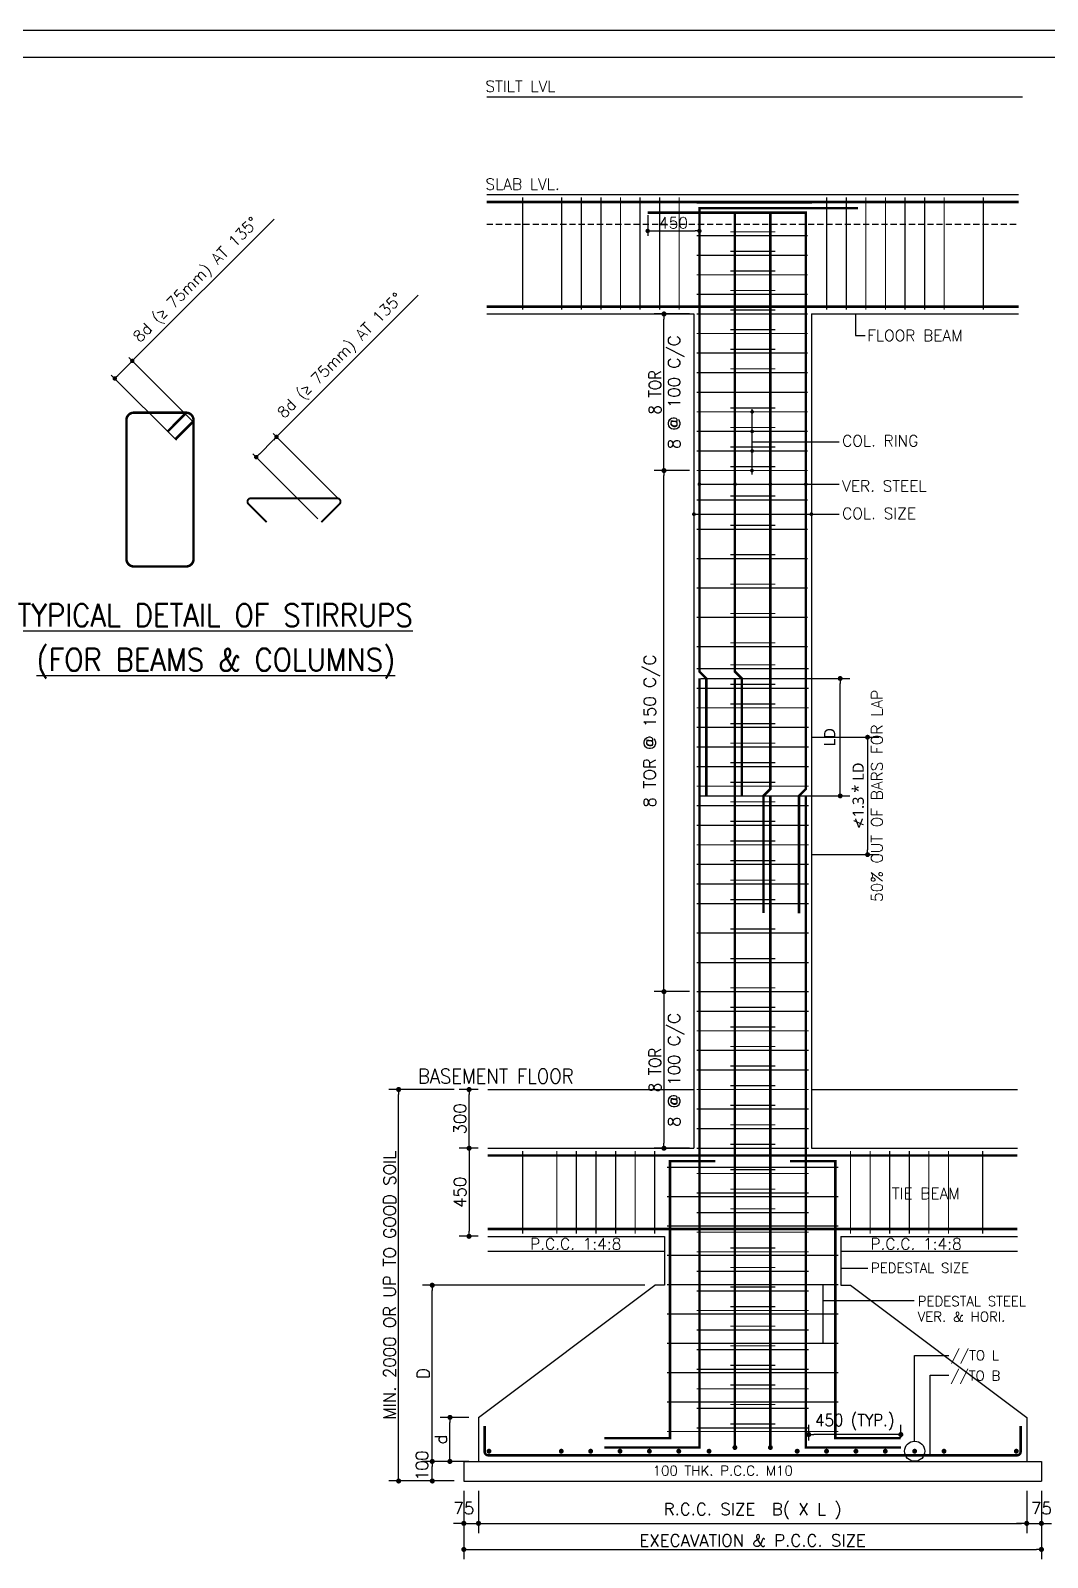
# Model space of a CAD drawing. Extents: x -200722 to 834823, y -494970 to 88783.
# Drawn here: x 493841 to 514616, y -149447 to -118243 of the extents above; entities that cross this region are included whole.
import ezdxf

# ---------------------------------------------------------------- set-up
doc = ezdxf.new("R2010")
doc.units = 0
doc.header["$LTSCALE"] = 100
doc.header["$MEASUREMENT"] = 0
doc.header["$PDMODE"] = 34
doc.linetypes.add('HIDDEN', pattern=[0.375, 0.25, -0.125])
doc.layers.get('0').update_dxf_attribs({"linetype": 'CONTINUOUS'})
doc.layers.get('DEFPOINTS').update_dxf_attribs({"linetype": 'CONTINUOUS'})
for name, color, linetype in [('2', 1, 'CONTINUOUS'), ('5', 4, 'CONTINUOUS'), ('BEAM', 4, 'CONTINUOUS'), ('COL', 150, 'CONTINUOUS'), ('DIM', 3, 'CONTINUOUS'), ('DIM-230', 40, 'CONTINUOUS'), ('DIM01', 3, 'CONTINUOUS'), ('FOOTING DIM', 4, 'CONTINUOUS'), ('STEEL', 6, 'CONTINUOUS'), ('TEXT', 2, 'CONTINUOUS')]:
    doc.layers.add(name, color=color, linetype=linetype)
doc.layers.add('9_PRINT BOUNDARY_NON PRINT', color=32, linetype='CONTINUOUS', plot=False)
doc.layers.add('9_TITLE TEXT', color=7, linetype='CONTINUOUS', lineweight=20)
doc.styles.add('ROMANS', font='romans.shx')
doc.styles.get("Standard").update_dxf_attribs({"font": 'simplex.shx'})
doc.dimstyles.new('01 S.K', dxfattribs={"dimtxt": 230, "dimasz": 100, "dimexe": 200, "dimexo": 100, "dimgap": 50, "dimtad": 1, "dimdec": 0, "dimzin": 0, "dimdsep": 46, "dimtxsty": 'Standard', "dimblk": 'DOT', "dimcen": 0.09, "dimclrd": 4, "dimclre": 4, "dimclrt": 4, "dimadec": 0, "dimazin": 0, "dimtfac": 1, "dimtdec": 0, "dimtofl": 0, "dimtmove": 0, "dimatfit": 3, "dimfxl": 2, "dimtolj": 1, "dimtzin": 0, "dimarcsym": 1})
doc.dimstyles.new('01N', dxfattribs={"dimtxt": 230, "dimasz": 100, "dimexe": 100, "dimexo": 50, "dimgap": 50, "dimtad": 1, "dimdec": 0, "dimzin": 0, "dimdsep": 46, "dimtxsty": 'Standard', "dimblk": 'DOT', "dimcen": 0.09, "dimclrd": 256, "dimclre": 256, "dimclrt": 256, "dimadec": 0, "dimazin": 0, "dimtfac": 1, "dimtdec": 0, "dimtofl": 0, "dimtmove": 0, "dimatfit": 3, "dimfxl": 0.18, "dimtolj": 1, "dimtzin": 0, "dimarcsym": 0})
doc.dimstyles.new('STANDARD$0', dxfattribs={"dimtxt": 2.5, "dimasz": 2.5, "dimexe": 2, "dimexo": 0.7, "dimgap": 0.9, "dimtad": 1, "dimdec": 0, "dimdsep": 46, "dimtxsty": 'ROMANS', "dimcen": 0.09, "dimclrd": 4, "dimclre": 4, "dimclrt": 3, "dimadec": 0, "dimazin": 0, "dimtfac": 1, "dimtdec": 0, "dimtmove": 0, "dimatfit": 3, "dimfxl": 1, "dimtolj": 1, "dimtzin": 0, "dimarcsym": 0})
doc.dimstyles.new('T.230 S.K', dxfattribs={"dimtxt": 200, "dimasz": 90, "dimexe": 100, "dimexo": 100, "dimgap": 50, "dimtad": 1, "dimdec": 0, "dimzin": 0, "dimdsep": 46, "dimtxsty": 'Standard', "dimblk": 'DOT', "dimcen": 0.09, "dimclrd": 256, "dimclre": 256, "dimclrt": 3, "dimadec": 0, "dimazin": 0, "dimtfac": 1, "dimtdec": 0, "dimtofl": 0, "dimtmove": 0, "dimatfit": 3, "dimfxl": 2, "dimtolj": 1, "dimtzin": 0, "dimarcsym": 1})

# ---------------------------------------------------------------- blocks, each defined once
blk = doc.blocks.new('_DOT')
at = {"color": 0, "linetype": 'ByBlock'}
blk.add_line((-0.5, 0), (-1, 0), dxfattribs=at)
at = {"color": 0, "linetype": 'ByBlock', "const_width": 0.5}
blk.add_lwpolyline([(-0.25, 0, 1), (0.25, 0, 1)], format="xyb", close=True, dxfattribs=at)
blk = doc.blocks.new('*D1091')
at = {"layer": 'DEFPOINTS', "color": 0, "lineweight": -3, "ltscale": 10, "transparency": 16777216}
for p in [(495920, -124995), (497250, -126326), (496892, -126684)]:
    blk.add_point(p, dxfattribs=at)
at = {"layer": 'DIM-230', "lineweight": -2, "ltscale": 10, "transparency": 16777216}
for p, q in [((495920, -124995), (498816, -122099)), ((495625, -125290), (495856, -125059)), ((497180, -126255), (495849, -124924)), ((496821, -126613), (495491, -125283))]:
    blk.add_line(p, q, dxfattribs=at)
at = {"layer": 'DIM-230', "lineweight": -2, "ltscale": 10, "transparency": 16777216, "xscale": 90, "yscale": 90, "zscale": 90}
for p, rotation in [((495920, -124995), 44.99559142812524), ((495562, -125353), 224.9955914281253)]:
    blk.add_blockref('_DOT', p, dxfattribs=dict(at, rotation=rotation))
at = {"layer": 'DIM-230', "color": 3, "lineweight": -3, "ltscale": 10, "transparency": 16777216, "insert": (497241, -123356), "char_height": 230, "attachment_point": 5, "rotation": 44.9956}
blk.add_mtext('\\A1;8d ({\\fSymbol|b0|i0|c2|p18;\\W0.8;³} 75mm) AT 135%%D', dxfattribs=at)
blk = doc.blocks.new('*D1092')
at = {"layer": 'DEFPOINTS', "color": 0, "lineweight": -3, "ltscale": 10, "transparency": 16777216}
for p in [(498866, -126547), (500196, -127877), (499783, -128291)]:
    blk.add_point(p, dxfattribs=at)
at = {"layer": 'DIM-230', "lineweight": -2, "ltscale": 10, "transparency": 16777216}
for p, q in [((498866, -126547), (501763, -123651)), ((498516, -126897), (498802, -126610)), ((500126, -127806), (498795, -126476)), ((499712, -128220), (498382, -126890))]:
    blk.add_line(p, q, dxfattribs=at)
at = {"layer": 'DIM-230', "lineweight": -2, "ltscale": 10, "transparency": 16777216, "xscale": 90, "yscale": 90, "zscale": 90}
for p, rotation in [((498866, -126547), 44.99559142812328), ((498452, -126960), 224.9955914281233)]:
    blk.add_blockref('_DOT', p, dxfattribs=dict(at, rotation=rotation))
at = {"layer": 'DIM-230', "color": 3, "lineweight": -3, "ltscale": 10, "transparency": 16777216, "insert": (500187, -124907), "char_height": 230, "attachment_point": 5, "rotation": 44.9956}
blk.add_mtext('\\A1;8d ({\\fSymbol|b0|i0|c2|p18;\\W0.8;³} 75mm) AT 135%%D', dxfattribs=at)
blk = doc.blocks.new('DOT')
at = {"color": 0, "linetype": 'ByBlock'}
blk.add_line((-0.5, 0), (-1, 0), dxfattribs=at)
at = {"color": 0, "linetype": 'ByBlock', "const_width": 0.5}
blk.add_lwpolyline([(-0.25, 0, 1), (0.25, 0, 1)], format="xyb", close=True, dxfattribs=at)
blk = doc.blocks.new('*D1286')
at = {"layer": 'BEAM', "color": 0, "lineweight": -2, "transparency": 16777216}
for p, q in [((502693, -148084), (502693, -149483)), ((514493, -148084), (514493, -149483)), ((502797, -149283), (514389, -149283))]:
    blk.add_line(p, q, dxfattribs=at)
at = {"layer": 'DEFPOINTS', "color": 0, "transparency": 16777216}
for p in [(502693, -147884), (514493, -147884), (514493, -149283)]:
    blk.add_point(p, dxfattribs=at)
at = {"layer": 'BEAM', "color": 0, "lineweight": -2, "transparency": 16777216, "xscale": 104, "yscale": 104, "zscale": 104, "rotation": 180}
blk.add_blockref('DOT', (502693, -149283), dxfattribs=at)
at = {"layer": 'BEAM', "color": 0, "lineweight": -2, "transparency": 16777216, "xscale": 104, "yscale": 104, "zscale": 104}
blk.add_blockref('DOT', (514493, -149283), dxfattribs=at)
at = {"layer": 'BEAM', "color": 0, "transparency": 16777216, "insert": (508593, -149099), "char_height": 248, "attachment_point": 5}
blk.add_mtext('\\A1;{\\W1;EXECAVATION & P.C.C. SIZE}', dxfattribs=at)
blk = doc.blocks.new('*D1287')
at = {"layer": 'BEAM', "color": 0, "lineweight": -2, "transparency": 16777216}
for p, q in [((502993, -148084), (502993, -148950)), ((514193, -148084), (514193, -148950)), ((503097, -148750), (514089, -148750))]:
    blk.add_line(p, q, dxfattribs=at)
at = {"layer": 'DEFPOINTS', "color": 0, "transparency": 16777216}
for p in [(502993, -147884), (514193, -147884), (514193, -148750)]:
    blk.add_point(p, dxfattribs=at)
at = {"layer": 'BEAM', "color": 0, "lineweight": -2, "transparency": 16777216, "xscale": 104, "yscale": 104, "zscale": 104, "rotation": 180}
blk.add_blockref('DOT', (502993, -148750), dxfattribs=at)
at = {"layer": 'BEAM', "color": 0, "lineweight": -2, "transparency": 16777216, "xscale": 104, "yscale": 104, "zscale": 104}
blk.add_blockref('DOT', (514193, -148750), dxfattribs=at)
at = {"layer": 'BEAM', "color": 0, "transparency": 16777216, "insert": (508593, -148501), "char_height": 248, "attachment_point": 5}
blk.add_mtext('\\A1;{\\W1;R.C.C. SIZE  B( X L )}', dxfattribs=at)
blk = doc.blocks.new('*D1288')
at = {"layer": 'BEAM', "color": 0, "lineweight": -2, "transparency": 16777216}
for p, q in [((502693, -148084), (502693, -148950)), ((502993, -148084), (502993, -148950)), ((502589, -148750), (502485, -148750)), ((502693, -148750), (502993, -148750)), ((503097, -148750), (503201, -148750))]:
    blk.add_line(p, q, dxfattribs=at)
at = {"layer": 'DEFPOINTS', "color": 0, "transparency": 16777216}
for p in [(502693, -147884), (502993, -147884), (502993, -148750)]:
    blk.add_point(p, dxfattribs=at)
at = {"layer": 'BEAM', "color": 0, "lineweight": -2, "transparency": 16777216, "xscale": 104, "yscale": 104, "zscale": 104}
blk.add_blockref('DOT', (502693, -148750), dxfattribs=at)
at = {"layer": 'BEAM', "color": 0, "lineweight": -2, "transparency": 16777216, "xscale": 104, "yscale": 104, "zscale": 104, "rotation": 180}
blk.add_blockref('DOT', (502993, -148750), dxfattribs=at)
at = {"layer": 'BEAM', "color": 0, "transparency": 16777216, "insert": (502693, -148441), "char_height": 248, "attachment_point": 5}
blk.add_mtext('\\A1;{\\W1;75}', dxfattribs=at)
blk = doc.blocks.new('*D1289')
at = {"layer": 'BEAM', "color": 0, "lineweight": -2, "transparency": 16777216}
for p, q in [((506393, -143884), (501848, -143884)), ((502048, -147380), (502048, -143988)), ((502493, -147484), (501848, -147484))]:
    blk.add_line(p, q, dxfattribs=at)
at = {"layer": 'DEFPOINTS', "color": 0, "transparency": 16777216}
for p in [(502048, -143884), (506593, -143884), (502693, -147484)]:
    blk.add_point(p, dxfattribs=at)
at = {"layer": 'BEAM', "color": 0, "lineweight": -2, "transparency": 16777216, "xscale": 104, "yscale": 104, "zscale": 104}
for p, rotation in [((502048, -143884), 90), ((502048, -147484), 270)]:
    blk.add_blockref('DOT', p, dxfattribs=dict(at, rotation=rotation))
at = {"layer": 'BEAM', "color": 0, "transparency": 16777216, "insert": (501864, -145684), "char_height": 248, "attachment_point": 5, "rotation": 90}
blk.add_mtext('\\A1;{\\W1;D}', dxfattribs=at)
blk = doc.blocks.new('*D1290')
at = {"layer": 'BEAM', "color": 0, "lineweight": -2, "transparency": 16777216}
for p, q in [((509738, -147059), (509738, -146735)), ((511517, -146935), (509842, -146935)), ((511621, -147000), (511621, -146735))]:
    blk.add_line(p, q, dxfattribs=at)
at = {"layer": 'DEFPOINTS', "color": 0, "transparency": 16777216}
for p in [(509738, -146935), (509738, -147259), (511621, -147200)]:
    blk.add_point(p, dxfattribs=at)
at = {"layer": 'BEAM', "color": 0, "lineweight": -2, "transparency": 16777216, "xscale": 104, "yscale": 104, "zscale": 104, "rotation": 180}
blk.add_blockref('DOT', (509738, -146935), dxfattribs=at)
at = {"layer": 'BEAM', "color": 0, "lineweight": -2, "transparency": 16777216, "xscale": 104, "yscale": 104, "zscale": 104}
blk.add_blockref('DOT', (511621, -146935), dxfattribs=at)
at = {"layer": 'BEAM', "color": 0, "transparency": 16777216, "insert": (510679, -146682), "char_height": 248, "attachment_point": 5}
blk.add_mtext('\\A1;{\\W0.9;450 (TYP.)}', dxfattribs=at)
blk = doc.blocks.new('*D1291')
at = {"layer": 'BEAM', "color": 0, "lineweight": -2, "transparency": 16777216}
for p, q in [((502493, -147484), (501848, -147484)), ((502048, -147780), (502048, -147588)), ((502493, -147884), (501848, -147884))]:
    blk.add_line(p, q, dxfattribs=at)
at = {"layer": 'DEFPOINTS', "color": 0, "transparency": 16777216}
for p in [(502048, -147484), (502693, -147484), (502693, -147884)]:
    blk.add_point(p, dxfattribs=at)
at = {"layer": 'BEAM', "color": 0, "lineweight": -2, "transparency": 16777216, "xscale": 104, "yscale": 104, "zscale": 104}
for p, rotation in [((502048, -147484), 90), ((502048, -147884), 270)]:
    blk.add_blockref('DOT', p, dxfattribs=dict(at, rotation=rotation))
at = {"layer": 'BEAM', "color": 0, "transparency": 16777216, "insert": (501837, -147574), "char_height": 248, "attachment_point": 5, "rotation": 90}
blk.add_mtext('\\A1;{\\W1;\\T0.95;100}', dxfattribs=at)
blk = doc.blocks.new('*D1292')
at = {"layer": 'BEAM', "color": 0, "lineweight": -2, "transparency": 16777216}
for p, q in [((514193, -148084), (514193, -148950)), ((514493, -148084), (514493, -148950)), ((514089, -148750), (513985, -148750)), ((514193, -148750), (514493, -148750)), ((514597, -148750), (514701, -148750))]:
    blk.add_line(p, q, dxfattribs=at)
at = {"layer": 'DEFPOINTS', "color": 0, "transparency": 16777216}
for p in [(514193, -147884), (514493, -147884), (514493, -148750)]:
    blk.add_point(p, dxfattribs=at)
at = {"layer": 'BEAM', "color": 0, "lineweight": -2, "transparency": 16777216, "xscale": 104, "yscale": 104, "zscale": 104}
blk.add_blockref('DOT', (514193, -148750), dxfattribs=at)
at = {"layer": 'BEAM', "color": 0, "lineweight": -2, "transparency": 16777216, "xscale": 104, "yscale": 104, "zscale": 104, "rotation": 180}
blk.add_blockref('DOT', (514493, -148750), dxfattribs=at)
at = {"layer": 'BEAM', "color": 0, "transparency": 16777216, "insert": (514493, -148441), "char_height": 248, "attachment_point": 5}
blk.add_mtext('\\A1;{\\W1;75}', dxfattribs=at)
blk = doc.blocks.new('*D1293')
at = {"layer": 'BEAM', "color": 0, "lineweight": -2, "transparency": 16777216}
for p, q in [((502493, -139884), (501161, -139884)), ((501361, -147780), (501361, -139988)), ((502493, -147884), (501161, -147884))]:
    blk.add_line(p, q, dxfattribs=at)
at = {"layer": 'DEFPOINTS', "color": 0, "transparency": 16777216}
for p in [(501361, -139884), (502693, -139884), (502693, -147884)]:
    blk.add_point(p, dxfattribs=at)
at = {"layer": 'BEAM', "color": 0, "lineweight": -2, "transparency": 16777216, "xscale": 104, "yscale": 104, "zscale": 104}
for p, rotation in [((501361, -139884), 90), ((501361, -147884), 270)]:
    blk.add_blockref('DOT', p, dxfattribs=dict(at, rotation=rotation))
at = {"layer": 'BEAM', "color": 0, "transparency": 16777216, "insert": (501177, -143884), "char_height": 248, "attachment_point": 5, "rotation": 90}
blk.add_mtext('\\A1;{\\W1;MIN. 2000 OR UP TO GOOD SOIL}', dxfattribs=at)
blk = doc.blocks.new('*D1294')
at = {"layer": 'BEAM', "color": 0, "lineweight": -2, "transparency": 16777216}
for p, q in [((502793, -146584), (502209, -146584)), ((502409, -147380), (502409, -146688)), ((502793, -147484), (502209, -147484))]:
    blk.add_line(p, q, dxfattribs=at)
at = {"layer": 'DEFPOINTS', "color": 0, "transparency": 16777216}
for p in [(502409, -146584), (502993, -146584), (502993, -147484)]:
    blk.add_point(p, dxfattribs=at)
at = {"layer": 'BEAM', "color": 0, "lineweight": -2, "transparency": 16777216, "xscale": 104, "yscale": 104, "zscale": 104}
for p, rotation in [((502409, -146584), 90), ((502409, -147484), 270)]:
    blk.add_blockref('DOT', p, dxfattribs=dict(at, rotation=rotation))
at = {"layer": 'BEAM', "color": 0, "transparency": 16777216, "insert": (502225, -147034), "char_height": 248, "attachment_point": 5, "rotation": 90}
blk.add_mtext('\\A1;{\\W1;d}', dxfattribs=at)
blk = doc.blocks.new('*D1295')
at = {"layer": 'BEAM', "color": 0, "lineweight": -2, "transparency": 16777216}
for p, q in [((507306, -137884), (506582, -137884)), ((506782, -137988), (506782, -140980)), ((507306, -141084), (506582, -141084))]:
    blk.add_line(p, q, dxfattribs=at)
at = {"layer": 'DEFPOINTS', "color": 0, "transparency": 16777216}
for p in [(507506, -137884), (506782, -141084), (507506, -141084)]:
    blk.add_point(p, dxfattribs=at)
at = {"layer": 'BEAM', "color": 0, "lineweight": -2, "transparency": 16777216, "xscale": 104, "yscale": 104, "zscale": 104}
for p, rotation in [((506782, -137884), 90), ((506782, -141084), 270)]:
    blk.add_blockref('DOT', p, dxfattribs=dict(at, rotation=rotation))
at = {"layer": 'BEAM', "color": 0, "transparency": 16777216, "char_height": 248, "attachment_point": 5, "rotation": 90}
for s, insert in [('\\A1;8 @ 100 C/C}', (507031, -139484)), ('\\A1;{\\W0.9;8 TOR ', (506598, -139484))]:
    blk.add_mtext(s, dxfattribs=dict(at, insert=insert))
blk = doc.blocks.new('*D1296')
at = {"layer": 'BEAM', "color": 0, "lineweight": -2, "transparency": 16777216}
for p, q in [((507306, -127235), (506582, -127235)), ((506782, -137780), (506782, -127339)), ((507306, -137884), (506582, -137884))]:
    blk.add_line(p, q, dxfattribs=at)
at = {"layer": 'DEFPOINTS', "color": 0, "transparency": 16777216}
for p in [(506782, -127235), (507506, -127235), (507506, -137884)]:
    blk.add_point(p, dxfattribs=at)
at = {"layer": 'BEAM', "color": 0, "lineweight": -2, "transparency": 16777216, "xscale": 104, "yscale": 104, "zscale": 104}
for p, rotation in [((506782, -127235), 90), ((506782, -137884), 270)]:
    blk.add_blockref('DOT', p, dxfattribs=dict(at, rotation=rotation))
at = {"layer": 'BEAM', "color": 0, "transparency": 16777216, "insert": (506533, -132559), "char_height": 248, "attachment_point": 5, "rotation": 90}
blk.add_mtext('\\A1;8 TOR @ 150 C/C', dxfattribs=at)
blk = doc.blocks.new('*D1299')
at = {"layer": 'BEAM', "color": 0, "lineweight": -2, "transparency": 16777216}
for p, q in [((502983, -139884), (502600, -139884)), ((502800, -140980), (502800, -139988)), ((502983, -141084), (502600, -141084))]:
    blk.add_line(p, q, dxfattribs=at)
at = {"layer": 'DEFPOINTS', "color": 0, "transparency": 16777216}
for p in [(502800, -139884), (503183, -139884), (503183, -141084)]:
    blk.add_point(p, dxfattribs=at)
at = {"layer": 'BEAM', "color": 0, "lineweight": -2, "transparency": 16777216, "xscale": 104, "yscale": 104, "zscale": 104}
for p, rotation in [((502800, -139884), 90), ((502800, -141084), 270)]:
    blk.add_blockref('DOT', p, dxfattribs=dict(at, rotation=rotation))
at = {"layer": 'BEAM', "color": 0, "transparency": 16777216, "insert": (502616, -140484), "char_height": 248, "attachment_point": 5, "rotation": 90}
blk.add_mtext('\\A1;300', dxfattribs=at)
blk = doc.blocks.new('*D1297')
at = {"layer": 'DEFPOINTS', "color": 0, "linetype": 'ByBlock', "transparency": 16777216}
for p in [(506449, -121964), (507506, -121964), (507506, -122338)]:
    blk.add_point(p, dxfattribs=at)
at = {"layer": 'DIM01', "linetype": 'ByBlock', "lineweight": -2, "transparency": 16777216}
for p, q in [((506449, -122014), (506449, -122438)), ((507506, -122014), (507506, -122438)), ((506539, -122338), (507416, -122338))]:
    blk.add_line(p, q, dxfattribs=at)
at = {"layer": 'DIM01', "linetype": 'ByBlock', "lineweight": -2, "transparency": 16777216, "xscale": 90, "yscale": 90, "zscale": 90, "rotation": 180}
blk.add_blockref('_DOT', (506449, -122338), dxfattribs=at)
at = {"layer": 'DIM01', "linetype": 'ByBlock', "lineweight": -2, "transparency": 16777216, "xscale": 90, "yscale": 90, "zscale": 90}
blk.add_blockref('_DOT', (507506, -122338), dxfattribs=at)
at = {"layer": 'DIM01', "linetype": 'ByBlock', "transparency": 16777216, "insert": (506977, -122173), "char_height": 230, "attachment_point": 5}
blk.add_mtext('\\A1;450', dxfattribs=at)
blk = doc.blocks.new('*D1298')
at = {"layer": 'BEAM', "color": 0, "lineweight": -2, "transparency": 16777216}
for p, q in [((507306, -124035), (506582, -124035)), ((506782, -127131), (506782, -124139)), ((507306, -127235), (506582, -127235))]:
    blk.add_line(p, q, dxfattribs=at)
at = {"layer": 'DEFPOINTS', "color": 0, "transparency": 16777216}
for p in [(506782, -124035), (507506, -124035), (507506, -127235)]:
    blk.add_point(p, dxfattribs=at)
at = {"layer": 'BEAM', "color": 0, "lineweight": -2, "transparency": 16777216, "xscale": 104, "yscale": 104, "zscale": 104}
for p, rotation in [((506782, -124035), 90), ((506782, -127235), 270)]:
    blk.add_blockref('DOT', p, dxfattribs=dict(at, rotation=rotation))
at = {"layer": 'BEAM', "color": 0, "transparency": 16777216, "char_height": 248, "attachment_point": 5, "rotation": 90}
for s, insert in [('\\A1;8 @ 100 C/C}', (507031, -125635)), ('\\A1;{\\W0.9;8 TOR ', (506598, -125635))]:
    blk.add_mtext(s, dxfattribs=dict(at, insert=insert))
blk = doc.blocks.new('*D1668')
at = {"layer": 'BEAM', "color": 0, "lineweight": -2, "transparency": 16777216}
for p, q in [((502983, -141084), (502600, -141084)), ((502800, -141188), (502800, -142780)), ((502983, -142884), (502600, -142884))]:
    blk.add_line(p, q, dxfattribs=at)
at = {"layer": 'DEFPOINTS', "color": 0, "transparency": 16777216}
for p in [(503183, -141084), (502800, -142884), (503183, -142884)]:
    blk.add_point(p, dxfattribs=at)
at = {"layer": 'BEAM', "color": 0, "lineweight": -2, "transparency": 16777216, "xscale": 104, "yscale": 104, "zscale": 104}
for p, rotation in [((502800, -141084), 90), ((502800, -142884), 270)]:
    blk.add_blockref('DOT', p, dxfattribs=dict(at, rotation=rotation))
at = {"layer": 'BEAM', "color": 0, "transparency": 16777216, "insert": (502616, -141984), "char_height": 248, "attachment_point": 5, "rotation": 90}
blk.add_mtext('\\A1;450', dxfattribs=at)
blk = doc.blocks.new('*D2028')
at = {"layer": 'DEFPOINTS', "color": 0, "linetype": 'ByBlock', "lineweight": -3, "ltscale": 10, "transparency": 16777216}
for p in [(509793, -131484), (510382, -131484), (509793, -133884)]:
    blk.add_point(p, dxfattribs=at)
at = {"layer": 'FOOTING DIM', "color": 4, "linetype": 'ByBlock', "lineweight": -2, "ltscale": 10, "transparency": 16777216}
for p, q in [((509893, -131484), (510582, -131484)), ((510382, -133784), (510382, -131584)), ((509893, -133884), (510582, -133884))]:
    blk.add_line(p, q, dxfattribs=at)
at = {"layer": 'FOOTING DIM', "color": 4, "linetype": 'ByBlock', "lineweight": -2, "ltscale": 10, "transparency": 16777216, "xscale": 100, "yscale": 100, "zscale": 100}
for p, rotation in [((510382, -131484), 90), ((510382, -133884), 270)]:
    blk.add_blockref('_DOT', p, dxfattribs=dict(at, rotation=rotation))
at = {"layer": 'FOOTING DIM', "color": 4, "linetype": 'ByBlock', "lineweight": -3, "ltscale": 10, "transparency": 16777216, "insert": (510167, -132684), "char_height": 230, "attachment_point": 5, "rotation": 90}
blk.add_mtext('\\A1;{\\fLucida Sans Unicode|b0|i0|c0|p34;LD}', dxfattribs=at)
blk = doc.blocks.new('*D2029')
at = {"layer": 'DEFPOINTS', "color": 0, "linetype": 'ByBlock', "lineweight": -3, "ltscale": 10, "transparency": 16777216}
for p in [(510485, -132684), (510485, -135084), (510941, -135084)]:
    blk.add_point(p, dxfattribs=at)
at = {"layer": 'FOOTING DIM', "color": 4, "linetype": 'ByBlock', "lineweight": -2, "ltscale": 10, "transparency": 16777216}
for p, q in [((510585, -132684), (511141, -132684)), ((510941, -132784), (510941, -134984)), ((510585, -135084), (511141, -135084))]:
    blk.add_line(p, q, dxfattribs=at)
at = {"layer": 'FOOTING DIM', "color": 4, "linetype": 'ByBlock', "lineweight": -2, "ltscale": 10, "transparency": 16777216, "xscale": 100, "yscale": 100, "zscale": 100}
for p, rotation in [((510941, -132684), 90), ((510941, -135084), 270)]:
    blk.add_blockref('_DOT', p, dxfattribs=dict(at, rotation=rotation))
at = {"layer": 'FOOTING DIM', "color": 4, "linetype": 'ByBlock', "lineweight": -3, "ltscale": 10, "transparency": 16777216, "insert": (510941, -133884), "char_height": 230, "attachment_point": 5, "rotation": 90}
blk.add_mtext('\\A1;{\\fLucida Sans Unicode|b0|i0|c0|p34;≮1.3 * LD\\P\\Fsimplex|c0;50% CUT OF BARS FOR LAP}', dxfattribs=at)

msp = doc.modelspace()

# ---------------------------------------------------------------- linework, layer by layer
msp.add_lwpolyline([(433669.4, -183032.7), (525079.4, -183032.7), (525079.4, -118792.7), (433669.4, -118792.7)], close=True)
at = {"color": 3, "linetype": 'Continuous', "const_width": 50}
for points in [[(503182.1, -147275.5, 1), (503232.1, -147275.5, 1)], [(504659, -147275.5, 1), (504709, -147275.5, 1)], [(505259, -147275.5, 1), (505309, -147275.5, 1)], [(505859, -147275.5, 1), (505909, -147275.5, 1)], [(506459, -147275.5, 1), (506509, -147275.5, 1)], [(507059, -147275.5, 1), (507109, -147275.5, 1)], [(507728, -147275.5, -1), (507678, -147275.5, -1)], [(509528, -147275.5, -1), (509478, -147275.5, -1)], [(510128, -147275.5, -1), (510078, -147275.5, -1)], [(510728, -147275.5, -1), (510678, -147275.5, -1)], [(511328, -147275.5, -1), (511278, -147275.5, -1)], [(511928, -147275.5, -1), (511878, -147275.5, -1)], [(512528, -147275.5, -1), (512478, -147275.5, -1)], [(514004.9, -147275.5, -1), (513954.9, -147275.5, -1)]]:
    msp.add_lwpolyline(points, format="xyb", close=True, dxfattribs=at)
at = {"layer": '2'}
msp.add_line((509653.2, -133884.3), (510552.7, -133884.3), dxfattribs=at)
at = {"layer": '5'}
for p, q in [((503162.4, -119596.3), (514103.3, -119596.3)), ((503162.4, -121596.3), (509793.5, -121596.3)), ((509793.5, -121596.3), (514024.6, -121596.3)), ((503162.4, -124034.7), (507393.5, -124034.7)), ((507393.5, -124034.7), (507393.5, -141084.3)), ((509793.5, -124034.7), (514024.6, -124034.7)), ((509793.5, -124034.7), (509793.5, -141084.3)), ((503182.9, -139884.3), (507393.5, -139884.3)), ((509793.5, -139884.3), (514004, -139884.3)), ((503182.9, -141084.3), (507393.5, -141084.3)), ((509793.5, -141084.3), (514004, -141084.3)), ((503182.9, -142884.3), (506793.5, -142884.3)), ((506793.5, -142884.3), (506793.5, -143884.3)), ((510393.5, -142884.3), (514004, -142884.3)), ((510393.5, -142884.3), (510393.5, -143884.3)), ((503182.9, -143184.3), (506793.5, -143184.3)), ((510393.5, -143184.3), (514004, -143184.3)), ((502993.5, -146584.3), (506593.5, -143884.3)), ((506793.5, -143884.3), (506593.5, -143884.3)), ((510393.5, -143884.3), (510593.5, -143884.3)), ((510593.5, -143884.3), (514193.5, -146584.3)), ((502993.5, -146584.3), (502993.5, -147484.3)), ((514193.5, -146584.3), (514193.5, -147484.3)), ((502693.5, -147484.3), (514493.5, -147484.3)), ((502693.5, -147484.3), (502693.5, -147884.3)), ((514493.5, -147484.3), (514493.5, -147884.3)), ((502693.5, -147884.3), (514493.5, -147884.3))]:
    msp.add_line(p, q, dxfattribs=at)
at = {"layer": '5', "color": 8}
for p, q in [((507533.8, -131484.3), (510582, -131484.3)), ((509793.5, -132684.3), (511175.7, -132684.3)), ((507533.8, -133884.3), (510582, -133884.3)), ((509793.5, -135084.3), (511175.7, -135084.3))]:
    msp.add_line(p, q, dxfattribs=at)
at = {"layer": '9_PRINT BOUNDARY_NON PRINT'}
msp.add_lwpolyline([(433119.4, -183582.7), (525629.4, -183582.7), (525629.4, -118242.7), (433119.4, -118242.7)], close=True, dxfattribs=at)
at = {"layer": '9_TITLE TEXT'}
msp.add_lwpolyline([(525079.4, -118792.7), (433669.4, -118792.7), (433669.4, -183032.7), (525079.4, -183032.7)], dxfattribs=at)
at = {"layer": 'COL', "color": 8, "linetype": 'HIDDEN', "ltscale": 5}
msp.add_line((503162.4, -122196.3), (514024.6, -122196.3), dxfattribs=at)
at = {"layer": 'DIM', "const_width": 38.1}
for points in [[(507486.9, -127513.8, 1), (507525, -127513.8, 1)], [(508211.9, -127513.8, 1), (508250, -127513.8, 1)], [(508936.9, -127513.8, 1), (508975, -127513.8, 1)], [(509660.6, -127513.8, 1), (509698.7, -127513.8, 1)], [(507374.4, -128126.6, 1), (507412.5, -128126.6, 1)], [(509774.4, -128126.6, 1), (509812.5, -128126.6, 1)]]:
    msp.add_lwpolyline(points, format="xyb", close=True, dxfattribs=at)
at = {"layer": 'STEEL'}
for points, const_width in [([(503893, -123945.9), (503893, -121652)], 25), ([(504693, -123945.9), (504693, -121652)], 25), ([(505093, -123945.9), (505093, -121652)], 25), ([(505493, -123945.9), (505493, -121652)], 25), ([(505893, -123945.9), (505893, -121652)], 25), ([(506293, -123945.9), (506293, -121652)], 25), ([(506693, -123945.9), (506693, -121652)], 25), ([(507093, -123945.9), (507093, -121652)], 25), ([(510106.3, -123945.9), (510106.3, -121652)], 25), ([(510506.3, -123945.9), (510506.3, -121652)], 25), ([(510906.3, -123945.9), (510906.3, -121652)], 25), ([(511306.3, -123945.9), (511306.3, -121652)], 25), ([(511706.3, -123945.9), (511706.3, -121652)], 25), ([(512106.3, -123945.9), (512106.3, -121652)], 25), ([(512506.3, -123945.9), (512506.3, -121652)], 25), ([(513306.3, -123945.9), (513306.3, -121652)], 25), ([(514024.6, -121745.8), (503162.4, -121745.8)], 50.8), ([(507449.4, -121766.1), (509802.9, -121766.1)], 25), ([(510746.5, -121871.4), (507506, -121871.4), (507506, -131343.4), (507647.4, -131484.9), (507647.4, -133882.5)], 50.8), ([(508231, -121963), (508231, -131342.9), (508372.4, -131484.3), (508372.4, -133884.3)], 50.8), ([(508956, -121963), (508956, -133742.9), (508814.5, -133884.3), (508814.5, -136279.4)], 50.8), ([(507449.4, -122434.7), (509717.3, -122434.7)], 25), ([(508139.8, -122355.7), (509053.8, -122355.7)], 25), ([(507449.4, -122834.7), (509717.3, -122834.7)], 25), ([(508139.8, -122755.7), (509053.8, -122755.7)], 25), ([(507449.4, -123234.7), (509717.3, -123234.7)], 25), ([(508139.8, -123155.7), (509053.8, -123155.7)], 25), ([(508139.8, -123555.7), (509053.8, -123555.7)], 25), ([(514024.6, -123885.1), (503162.4, -123885.1)], 50.8), ([(507449.4, -123634.7), (509717.3, -123634.7)], 25), ([(507449.4, -124034.7), (509717.3, -124034.7)], 25), ([(508139.8, -123955.7), (509053.8, -123955.7)], 25), ([(507449.4, -124434.7), (509717.3, -124434.7)], 25), ([(508139.8, -124355.7), (509053.8, -124355.7)], 25), ([(508139.8, -124755.7), (509053.8, -124755.7)], 25), ([(507449.4, -124834.7), (509717.3, -124834.7)], 25), ([(507449.4, -125234.7), (509717.3, -125234.7)], 25), ([(508139.8, -125155.7), (509053.8, -125155.7)], 25), ([(507449.4, -125634.7), (509717.3, -125634.7)], 25), ([(507449.4, -126034.7), (509717.3, -126034.7)], 25), ([(508139.8, -125955.7), (509053.8, -125955.7)], 25), ([(508139.8, -126355.7), (509053.8, -126355.7)], 25), ([(507449.4, -126434.7), (509717.3, -126434.7)], 25), ([(507449.4, -126834.7), (509717.3, -126834.7)], 25), ([(508139.8, -126755.7), (509053.8, -126755.7)], 25), ([(507449.4, -127234.7), (509717.3, -127234.7)], 25), ([(508139.8, -127155.7), (509053.8, -127155.7)], 25), ([(507449.4, -127834.7), (509717.3, -127834.7)], 25), ([(507449.4, -127834.7), (509717.3, -127834.7)], 25), ([(508139.8, -127755.7), (509053.8, -127755.7)], 25), ([(508139.8, -127755.7), (509053.8, -127755.7)], 25), ([(507449.4, -128434.7), (509717.3, -128434.7)], 25), ([(508139.8, -128355.7), (509053.8, -128355.7)], 25), ([(507449.4, -129034.7), (509717.3, -129034.7)], 25), ([(508139.8, -128955.7), (509053.8, -128955.7)], 25), ([(507449.4, -129634.7), (509717.3, -129634.7)], 25), ([(508139.8, -129555.7), (509053.8, -129555.7)], 25), ([(507449.4, -130234.7), (509717.3, -130234.7)], 25), ([(508139.8, -130155.7), (509053.8, -130155.7)], 25), ([(508139.8, -130755.7), (509053.8, -130755.7)], 25), ([(507449.4, -130834.7), (509717.3, -130834.7)], 25), ([(507449.4, -131284.3), (509737.5, -131284.3)], 25), ([(508139.8, -131205.3), (509053.8, -131205.3)], 25), ([(507506, -131484.3), (507506, -147200), (505566, -147200)], 50.8), ([(507449.4, -131684.3), (509737.5, -131684.3)], 25), ([(508139.8, -131605.3), (509053.8, -131605.3)], 25), ([(508231, -131484.3), (508231, -147200)], 50.8), ([(508139.8, -132005.3), (509053.8, -132005.3)], 25), ([(507449.4, -132084.3), (509737.5, -132084.3)], 25), ([(507449.4, -132484.3), (509737.5, -132484.3)], 25), ([(508139.8, -132405.3), (509053.8, -132405.3)], 25), ([(507449.4, -132884.3), (509737.5, -132884.3)], 25), ([(508139.8, -132805.3), (509053.8, -132805.3)], 25), ([(508139.8, -133205.3), (509053.8, -133205.3)], 25), ([(507449.4, -133284.3), (509737.5, -133284.3)], 25), ([(507449.4, -133684.3), (509737.5, -133684.3)], 25), ([(508139.8, -133605.3), (509053.8, -133605.3)], 25), ([(508956, -133884.3), (508956, -147200)], 50.8), ([(509681, -133884.3), (509681, -147200), (511621, -147200)], 50.8), ([(507449.4, -134084.3), (509737.5, -134084.3)], 25), ([(508139.8, -134005.3), (509053.8, -134005.3)], 25), ([(507449.4, -134484.3), (509737.5, -134484.3)], 25), ([(508139.8, -134405.3), (509053.8, -134405.3)], 25), ([(508139.8, -134805.3), (509053.8, -134805.3)], 25), ([(507449.4, -134884.3), (509737.5, -134884.3)], 25), ([(507449.4, -135284.3), (509737.5, -135284.3)], 25), ([(508139.8, -135205.3), (509053.8, -135205.3)], 25), ([(507449.4, -135684.3), (509737.5, -135684.3)], 25), ([(508139.8, -135605.3), (509053.8, -135605.3)], 25), ([(508139.8, -136005.3), (509053.8, -136005.3)], 25), ([(507449.4, -136084.3), (509737.5, -136084.3)], 25), ([(507449.4, -136684.3), (509737.5, -136684.3)], 25), ([(508139.8, -136605.3), (509053.8, -136605.3)], 25), ([(507449.4, -137290.1), (509737.5, -137290.1)], 25), ([(508139.8, -137211.1), (509053.8, -137211.1)], 25), ([(507449.4, -137884.3), (509737.5, -137884.3)], 25), ([(508139.8, -137805.3), (509053.8, -137805.3)], 25), ([(508139.8, -138205.3), (509053.8, -138205.3)], 25), ([(507449.4, -138284.3), (509737.5, -138284.3)], 25), ([(507449.4, -138684.3), (509737.5, -138684.3)], 25), ([(508139.8, -138605.3), (509053.8, -138605.3)], 25), ([(507449.4, -139084.3), (509737.5, -139084.3)], 25), ([(508139.8, -139005.3), (509053.8, -139005.3)], 25), ([(507449.4, -139484.3), (509737.5, -139484.3)], 25), ([(508139.8, -139405.3), (509053.8, -139405.3)], 25), ([(508139.8, -139805.3), (509053.8, -139805.3)], 25), ([(507449.4, -139884.3), (509737.5, -139884.3)], 25), ([(507449.4, -140284.3), (509737.5, -140284.3)], 25), ([(508139.8, -140205.3), (509053.8, -140205.3)], 25), ([(507449.4, -140684.3), (509737.5, -140684.3)], 25), ([(508139.8, -140605.3), (509053.8, -140605.3)], 25), ([(508139.8, -141005.3), (509053.8, -141005.3)], 25), ([(514004, -141233.8), (503182.9, -141233.8)], 50.8), ([(503893.5, -142828.5), (503893.5, -141140)], 25), ([(504593.5, -142828.5), (504593.5, -141140)], 25), ([(504993.5, -142828.5), (504993.5, -141140)], 25), ([(505393.5, -142828.5), (505393.5, -141140)], 25), ([(505793.5, -142828.5), (505793.5, -141140)], 25), ([(506193.5, -142828.5), (506193.5, -141140)], 25), ([(506593.5, -142828.5), (506593.5, -141140)], 25), ([(507449.4, -141084.3), (509737.5, -141084.3)], 25), ([(510593.5, -142828.5), (510593.5, -141140)], 25), ([(510993.5, -142828.5), (510993.5, -141140)], 25), ([(511393.5, -142828.5), (511393.5, -141140)], 25), ([(511793.5, -142828.5), (511793.5, -141140)], 25), ([(512193.5, -142828.5), (512193.5, -141140)], 25), ([(512593.5, -142828.5), (512593.5, -141140)], 25), ([(513293.5, -142828.5), (513293.5, -141140)], 25), ([(507449.4, -141600), (509737.5, -141600)], 25), ([(508139.8, -141521.1), (509053.8, -141521.1)], 25), ([(508139.8, -141921.1), (509053.8, -141921.1)], 25), ([(507449.4, -142000), (509737.5, -142000)], 25), ([(507449.4, -142400), (509737.5, -142400)], 25), ([(508139.8, -142321.1), (509053.8, -142321.1)], 25), ([(514004, -142734.7), (503182.9, -142734.7)], 50.8), ([(507449.4, -142800), (509737.5, -142800)], 25), ([(507449.4, -143200), (509737.5, -143200)], 25), ([(508139.8, -143121.1), (509053.8, -143121.1)], 25), ([(508139.8, -143521.1), (509053.8, -143521.1)], 25), ([(507449.4, -143600), (509737.5, -143600)], 25), ([(507449.4, -144000), (509737.5, -144000)], 25), ([(508139.8, -143921.1), (509053.8, -143921.1)], 25), ([(507449.4, -144400), (509737.5, -144400)], 25), ([(508139.8, -144321.1), (509053.8, -144321.1)], 25), ([(508139.8, -144721.1), (509053.8, -144721.1)], 25), ([(507449.4, -144800), (509737.5, -144800)], 25), ([(507449.4, -145200), (509737.5, -145200)], 25), ([(508139.8, -145121.1), (509053.8, -145121.1)], 25), ([(507449.4, -145600), (509737.5, -145600)], 25), ([(508139.8, -145521.1), (509053.8, -145521.1)], 25), ([(507449.4, -146000), (509737.5, -146000)], 25), ([(508139.8, -145921.1), (509053.8, -145921.1)], 25), ([(508139.8, -146321.1), (509053.8, -146321.1)], 25), ([(507449.4, -146400), (509737.5, -146400)], 25), ([(507449.4, -146800), (509737.5, -146800)], 25), ([(508139.8, -146721.1), (509053.8, -146721.1)], 25)]:
    msp.add_lwpolyline(points, dxfattribs=dict(at, const_width=const_width))
at = {"layer": 'STEEL', "const_width": 50.8}
for points in [[(506448.7, -121963.5), (509680.8, -121963.5), (509679.7, -124033.2, -0.0286255), (509680.2, -124041.8), (509678.8, -133745), (509539.5, -133884.3), (509539.5, -136281.9)], [(503118.5, -146759.3), (503118.5, -147284.3, 0.4142136), (503193.5, -147359.3), (513993.5, -147359.3, 0.4142136), (514068.5, -147284.3), (514068.5, -146759.3)]]:
    msp.add_lwpolyline(points, format="xyb", dxfattribs=at)
msp.add_lwpolyline([(495799.7, -129042.6), (495799.7, -126204.6, -0.4142136), (495952.1, -126052.2), (497018.9, -126052.2, -0.4142136), (497171.3, -126204.6), (497171.3, -129042.6, -0.4142136), (497018.9, -129195), (495952.1, -129195, -0.4142136)], format="xyb", close=True, dxfattribs=at)
at = {"layer": 'STEEL', "color": 3, "linetype": 'HIDDEN', "ltscale": 10}
for points, const_width in [([(507830.1, -141346.3), (506906, -141346.3), (506906, -147010.1), (505566.3, -147010.1)], 50.8), ([(509356.8, -141346.3), (510281, -141346.3), (510281, -147010.1), (511620.6, -147010.1)], 50.8), ([(506845.3, -141472.2), (510341, -141472.2)], 25.4), ([(506845.3, -142072.2), (510341, -142072.2)], 25.4), ([(506845.3, -142672.2), (510341, -142672.2)], 25.4), ([(506845.3, -143272.2), (510341, -143272.2)], 25.4), ([(506845.3, -143872.2), (510341, -143872.2)], 25.4), ([(506845.3, -144472.2), (510341, -144472.2)], 25.4), ([(506845.3, -145072.2), (510341, -145072.2)], 25.4), ([(506845.3, -145672.2), (510341, -145672.2)], 25.4), ([(506845.3, -146272.2), (510341, -146272.2)], 25.4), ([(506845.3, -146872.2), (510341, -146872.2)], 25.4)]:
    msp.add_lwpolyline(points, dxfattribs=dict(at, const_width=const_width))
at = {"layer": 'STEEL', "linetype": 'Continuous', "const_width": 50}
for points in [[(508206, -147200, 1), (508256, -147200, 1)], [(508931, -147200, 1), (508981, -147200, 1)]]:
    msp.add_lwpolyline(points, format="xyb", close=True, dxfattribs=at)
at = {"layer": 'TEXT'}
for p, q in [((510692.4, -124034.7), (510692.4, -124477.9)), ((510692.4, -124477.9), (510894.7, -124477.9)), ((508583.4, -127312.9), (508583.4, -125977.6)), ((508583.4, -126645.3), (510363.2, -126645.3)), ((507506, -127513.8), (510363.2, -127513.8)), ((507393.5, -128126.6), (510363.2, -128126.6)), ((510393.5, -143533.7), (510948, -143533.7)), ((510034.2, -145072.2), (510034.2, -143872.2)), ((510034.2, -144192.6), (511890.7, -144192.6)), ((511903, -147069.5), (511903, -145321.5)), ((511903, -145321.5), (512604.3, -145321.5)), ((512222.5, -145720.9), (512604.3, -145720.9)), ((512222.5, -147336.4), (512222.5, -145720.9))]:
    msp.add_line(p, q, dxfattribs=at)
at = {"layer": 'TEXT', "const_width": 52}
for points in [[(496643.9, -126435.9), (497006.4, -126069.2)], [(496803.3, -126595.2), (497161.6, -126236.9)]]:
    msp.add_lwpolyline(points, dxfattribs=at)
at = {"layer": 'TEXT', "color": 3, "const_width": 38.1}
for points in [[(508564.3, -126034.7, 1), (508602.4, -126034.7, 1)], [(508564.3, -126434.7, 1), (508602.4, -126434.7, 1)], [(508564.3, -126834.7, 1), (508602.4, -126834.7, 1)], [(508560, -127234.7, 1), (508598.1, -127234.7, 1)]]:
    msp.add_lwpolyline(points, format="xyb", close=True, dxfattribs=at)
at = {"layer": 'TEXT', "const_width": 40}
msp.add_lwpolyline([(498664.8, -128290.9), (498294.1, -127920.2, -0.6681786), (498343.6, -127800.7), (500103.8, -127800.7, -0.6681786), (500153.3, -127920.2), (499782.6, -128290.9)], format="xyb", dxfattribs=at)
at = {"layer": 'TEXT'}
msp.add_circle((511903, -147275.5), 206, dxfattribs=at)

# ---------------------------------------------------------------- texts
for s, height, p in [('STILT LVL ', 230, (503134.6, -119497.3)), ('SLAB LVL.', 230, (503134.6, -121497.3)), ('FLOOR BEAM', 230, (510932.7, -124590.9)), ('COL. RING', 230, (510421.7, -126743.6)), ('VER. STEEL', 230, (510421.7, -127664.7)), ('COL. SIZE', 230, (510421.7, -128225.6)), ('TIE BEAM', 230, (511436.8, -142121.3)), ('P.C.C. 1:4:8', 230, (504047, -143154.4)), ('P.C.C. 1:4:8', 230, (510999.7, -143154.4)), ('PEDESTAL SIZE', 200, (511010.5, -143629)), ('PEDESTAL STEEL', 200, (511965.4, -144310.1)), ('VER. & HORI.', 200, (511965.4, -144625.8)), ('//TO L', 200, (512639, -145416.2)), ('//TO B', 200, (512632.4, -145832.6)), ('100 THK. P.C.C. M10', 200, (506550.8, -147773.2))]:
    msp.add_text(s, height=height, dxfattribs=at).set_placement(p)
at = {"layer": 'TEXT', "color": 2, "style": 'ROMANS', "width": 0.9}
for s, p in [('%%UTYPICAL DETAIL OF STIRRUPS', (493575.1, -130420.6)), ('%%U(FOR BEAMS & COLUMNS)', (493964.9, -131329.1))]:
    msp.add_text(s, height=460, dxfattribs=at).set_placement(p)
at = {"layer": 'TEXT', "width": 0.9}
msp.add_text('BASEMENT FLOOR', height=300, dxfattribs=at).set_placement((501753.5, -139760.6))

# ---------------------------------------------------------------- dimensions: what is measured, and where the dimension line sits
at = {"layer": 'BEAM'}
for base, p1, p2, angle, text, picture, middle in [((506782.4, -124034.7), (507506, -127234.7), (507506, -124034.7), 90, '{\\W0.9;8 TOR \\X8 @ 100 C/C}', '*D1298', (506782.4, -125634.7)), ((506782.4, -127234.7), (507506, -137884.3), (507506, -127234.7), 90, '8 TOR @ 150 C/C', '*D1296', (506533.4, -132559.5)), ((506782.4, -141084.3), (507506, -137884.3), (507506, -141084.3), 270, '{\\W0.9;8 TOR \\X8 @ 100 C/C}', '*D1295', (506782.4, -139484.3)), ((501360.7, -139884.3), (502693.5, -147884.3), (502693.5, -139884.3), 90, '{\\W1;MIN. <> OR UP TO GOOD SOIL}', '*D1293', (501176.7, -143884.3)), ((502047.6, -143884.3), (502693.5, -147484.3), (506593.5, -143884.3), 90, '{\\W1;D}', '*D1289', (501863.6, -145684.3)), ((502408.6, -146584.3), (502993.5, -147484.3), (502993.5, -146584.3), 90, '{\\W1;d}', '*D1294', (502224.6, -147034.3))]:
    dim = msp.add_linear_dim(base=base, p1=p1, p2=p2, angle=angle, text=text, dimstyle='STANDARD$0', override={"dimscale": 8, "dimtxt": 31, "dimasz": 13, "dimexe": 25, "dimexo": 25, "dimgap": 7.5, "dimlfac": 0.25, "dimzin": 3, "dimtxsty": 'Standard', "dimblk": 'DOT', "dimcen": 3, "dimdle": 4, "dimclrd": 0, "dimclre": 0, "dimclrt": 0, "dimtmove": 2, "dimldrblk": 'DOT', "dimtzin": 3}, dxfattribs=at)
    dim.commit()
    dim.dimension.update_dxf_attribs({"geometry": picture, "text_midpoint": middle})
for base, p2, picture, middle in [((502799.5, -139884.3), (503182.9, -139884.3), '*D1299', (502615.5, -140484.3)), ((502799.5, -142884.3), (503182.9, -142884.3), '*D1668', (502615.5, -141984.3))]:
    dim = msp.add_linear_dim(base=base, p1=(503182.9, -141084.3), p2=p2, angle=90, dimstyle='STANDARD$0', override={"dimscale": 8, "dimtxt": 31, "dimasz": 13, "dimexe": 25, "dimexo": 25, "dimgap": 7.5, "dimlfac": 0.25, "dimzin": 3, "dimtxsty": 'Standard', "dimblk": 'DOT', "dimcen": 3, "dimdle": 4, "dimclrd": 0, "dimclre": 0, "dimclrt": 0, "dimtmove": 2, "dimldrblk": 'DOT', "dimtzin": 3}, dxfattribs=at)
    dim.commit()
    dim.dimension.update_dxf_attribs({"geometry": picture, "text_midpoint": middle})
for base, p1, p2, text, picture, middle in [((509737.5, -146934.8), (511621, -147200), (509737.5, -147259.3), '{\\W0.9;450 (TYP.)}', '*D1290', (510679.2, -146681.8)), ((502993.5, -148750.2), (502693.5, -147884.3), (502993.5, -147884.3), '{\\W1;75}', '*D1288', (502693.5, -148441.2)), ((514493.5, -148750.2), (514193.5, -147884.3), (514493.5, -147884.3), '{\\W1;75}', '*D1292', (514493.5, -148441.2))]:
    dim = msp.add_linear_dim(base=base, p1=p1, p2=p2, text=text, dimstyle='STANDARD$0', override={"dimscale": 8, "dimtxt": 31, "dimasz": 13, "dimexe": 25, "dimexo": 25, "dimgap": 7.5, "dimlfac": 0.25, "dimzin": 3, "dimtxsty": 'Standard', "dimblk": 'DOT', "dimcen": 3, "dimdle": 4, "dimclrd": 0, "dimclre": 0, "dimclrt": 0, "dimtmove": 2, "dimldrblk": 'DOT', "dimtzin": 3}, dxfattribs=at)
    dim.commit()
    dim.dimension.update_dxf_attribs({"geometry": picture, "text_midpoint": middle, "dimtype": 160})
dim = msp.add_linear_dim(base=(502047.6, -147484.3), p1=(502693.5, -147884.3), p2=(502693.5, -147484.3), angle=90, text='{\\W1;\\T0.95;100}', dimstyle='STANDARD$0', override={"dimscale": 8, "dimtxt": 31, "dimasz": 13, "dimexe": 25, "dimexo": 25, "dimgap": 7.5, "dimlfac": 0.25, "dimzin": 3, "dimtxsty": 'Standard', "dimblk": 'DOT', "dimcen": 3, "dimdle": 4, "dimclrd": 0, "dimclre": 0, "dimclrt": 0, "dimtmove": 2, "dimldrblk": 'DOT', "dimtzin": 3}, dxfattribs=at)
dim.commit()
dim.dimension.update_dxf_attribs({"geometry": '*D1291', "text_midpoint": (501837.1, -147573.7), "dimtype": 160})
for base, p1, p2, text, picture, middle in [((514193.5, -148750.2), (502993.5, -147884.3), (514193.5, -147884.3), '{\\W1;R.C.C. SIZE  B( X L )}', '*D1287', (508593.5, -148501.2)), ((514493.5, -149282.9), (502693.5, -147884.3), (514493.5, -147884.3), '{\\W1;EXECAVATION & P.C.C. SIZE}', '*D1286', (508593.5, -149098.9))]:
    dim = msp.add_linear_dim(base=base, p1=p1, p2=p2, text=text, dimstyle='STANDARD$0', override={"dimscale": 8, "dimtxt": 31, "dimasz": 13, "dimexe": 25, "dimexo": 25, "dimgap": 7.5, "dimlfac": 0.25, "dimzin": 3, "dimtxsty": 'Standard', "dimblk": 'DOT', "dimcen": 3, "dimdle": 4, "dimclrd": 0, "dimclre": 0, "dimclrt": 0, "dimtmove": 2, "dimldrblk": 'DOT', "dimtzin": 3}, dxfattribs=at)
    dim.commit()
    dim.dimension.update_dxf_attribs({"geometry": picture, "text_midpoint": middle})
at = {"layer": 'DIM-230', "lineweight": -3, "ltscale": 10}
for p1, p2, picture, middle in [((496892.1, -126684), (497250.4, -126325.7), '*D1091', (497240.8, -123356.1)), ((499782.6, -128290.9), (500196.5, -127877.1), '*D1092', (500186.9, -124907.5))]:
    dim = msp.add_aligned_dim(p1=p1, p2=p2, distance=1881.6, text='8d ({\\fSymbol|b0|i0|c2|p18;\\W0.8;³} 75mm) AT 135%%D', dimstyle='T.230 S.K', override={"dimtxt": 230, "dimlfac": 0.25}, dxfattribs=at)
    dim.commit()
    dim.dimension.update_dxf_attribs({"geometry": picture, "text_midpoint": middle})
at = {"layer": 'DIM01', "linetype": 'ByBlock'}
dim = msp.add_linear_dim(base=(507506, -122337.5), p1=(506448.7, -121963.5), p2=(507506, -121963.5), text='450', dimstyle='01N', override={"dimasz": 90, "dimlfac": 0.25}, dxfattribs=at)
dim.commit()
dim.dimension.update_dxf_attribs({"geometry": '*D1297', "text_midpoint": (506977.3, -122172.5)})
at = {"layer": 'FOOTING DIM', "color": 40, "linetype": 'ByBlock', "lineweight": -3, "ltscale": 10}
dim = msp.add_linear_dim(base=(510382, -131484.3), p1=(509793.5, -133884.3), p2=(509793.5, -131484.3), angle=90, text='{\\fLucida Sans Unicode|b0|i0|c0|p34;LD}', dimstyle='01 S.K', override={"dimgap": 100, "dimlfac": 0.25}, dxfattribs=at)
dim.commit()
dim.dimension.update_dxf_attribs({"geometry": '*D2028', "text_midpoint": (510167, -132684.3)})
dim = msp.add_linear_dim(base=(510941.1, -135084.3), p1=(510484.6, -132684.3), p2=(510484.6, -135084.3), angle=90, text='{\\fLucida Sans Unicode|b0|i0|c0|p34;≮1.3 * LD\\X\\Fsimplex|c0;50% CUT OF BARS FOR LAP}', dimstyle='01 S.K', override={"dimgap": 100, "dimlfac": 0.25}, dxfattribs=at)
dim.commit()
dim.dimension.update_dxf_attribs({"geometry": '*D2029', "text_midpoint": (510941.1, -133884.3), "dimtype": 160})

doc.saveas('drawing.dxf')
